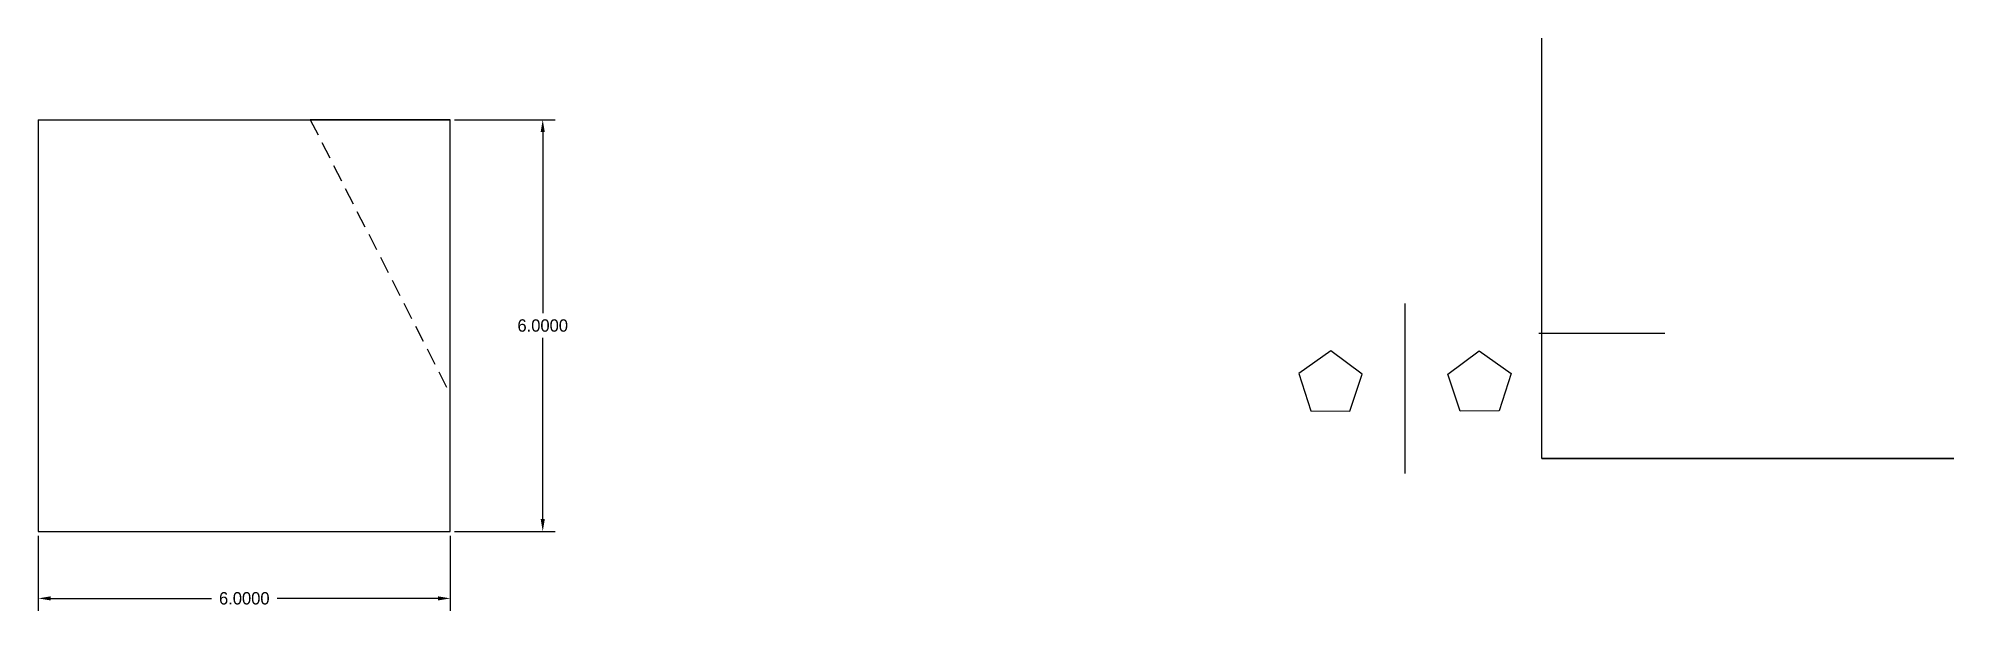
# Model space of a CAD drawing. Header units: inches. Extents: x 3.2 to 31.1, y 32.2 to 40.5.
import ezdxf

# ---------------------------------------------------------------- set-up
doc = ezdxf.new("R2010")
doc.units = ezdxf.units.IN
doc.header["$MEASUREMENT"] = 0
doc.linetypes.add('DASHED2', pattern=[0.375, 0.25, -0.125])
doc.dimstyles.get("Standard").update_dxf_attribs({"dimtxt": 0.18, "dimasz": 0.18, "dimexe": 0.18, "dimexo": 0.0625, "dimgap": 0.09, "dimtad": 0, "dimtih": 1, "dimtoh": 1, "dimdec": 4, "dimzin": 0, "dimdsep": 46, "dimtxsty": 'Standard', "dimcen": 0.09, "dimadec": 0, "dimazin": 0, "dimtfac": 1, "dimtdec": 4, "dimtofl": 0, "dimtmove": 0, "dimatfit": 3, "dimfxl": 1, "dimtolj": 1, "dimtzin": 0, "dimarcsym": 0})

# ---------------------------------------------------------------- blocks, each defined once
blk = doc.blocks.new('*D2')
at = {"color": 0, "lineweight": -2}
for p, q in [((3.177, 33.274), (3.177, 32.181)), ((9.177, 33.274), (9.177, 32.181)), ((3.357, 32.361), (5.697, 32.361)), ((8.997, 32.361), (6.657, 32.361))]:
    blk.add_line(p, q, dxfattribs=at)
at = {"color": 0}
for points in [[(3.357, 32.391), (3.357, 32.331), (3.177, 32.361)], [(8.997, 32.391), (8.997, 32.331), (9.177, 32.361)]]:
    blk.add_solid(points, dxfattribs=at)
at = {"layer": 'Defpoints', "color": 0}
for p in [(3.177, 33.336), (9.177, 33.336), (9.177, 32.361)]:
    blk.add_point(p, dxfattribs=at)
at = {"color": 0, "insert": (6.177, 32.361), "char_height": 0.18, "attachment_point": 5}
blk.add_mtext('\\A1;6.0000', dxfattribs=at)
blk = doc.blocks.new('*D3')
at = {"color": 0, "lineweight": -2}
for p, q in [((9.239, 39.336), (10.704, 39.336)), ((10.524, 39.156), (10.524, 36.516)), ((10.524, 33.516), (10.524, 36.156)), ((9.239, 33.336), (10.704, 33.336))]:
    blk.add_line(p, q, dxfattribs=at)
at = {"color": 0}
for points in [[(10.494, 39.156), (10.554, 39.156), (10.524, 39.336)], [(10.494, 33.516), (10.554, 33.516), (10.524, 33.336)]]:
    blk.add_solid(points, dxfattribs=at)
at = {"layer": 'Defpoints', "color": 0}
for p in [(9.177, 39.336), (9.177, 33.336), (10.524, 33.336)]:
    blk.add_point(p, dxfattribs=at)
at = {"color": 0, "insert": (10.524, 36.336), "char_height": 0.18, "attachment_point": 5}
blk.add_mtext('\\A1;6.0000', dxfattribs=at)

msp = doc.modelspace()

# ---------------------------------------------------------------- linework, layer by layer
for p, q in [((25.0759, 34.52233), (25.0759, 40.52233)), ((3.17667, 39.33615), (3.17667, 33.33615)), ((3.17667, 39.33615), (9.17667, 39.33615)), ((9.17667, 39.33615), (7.13719, 39.33615)), ((9.17667, 33.33615), (9.17667, 39.33615)), ((9.17667, 39.33615), (9.17667, 39.33615)), ((23.08339, 36.6595), (23.08339, 34.17941)), ((25.03298, 36.22471), (26.24075, 36.22471)), ((26.24075, 36.22471), (26.86609, 36.22471)), ((9.17667, 33.33615), (9.17667, 35.33615)), ((9.17667, 35.33615), (9.17667, 35.33615)), ((25.0759, 34.39986), (25.0759, 34.52233)), ((25.0759, 34.39986), (31.0759, 34.39986)), ((31.0759, 34.39986), (25.0759, 34.39986)), ((3.17667, 33.33615), (9.17667, 33.33615))]:
    msp.add_line(p, q)
at = {"linetype": 'DASHED2'}
msp.add_line((7.13719, 39.33615), (9.17667, 35.33615), dxfattribs=at)
for points in [[(21.53844, 35.63684), (21.71056, 35.09375), (22.28025, 35.08963), (22.46022, 35.63016), (22.00175, 35.96836)], [(24.62835, 35.63684), (24.45623, 35.09375), (23.88654, 35.08963), (23.70656, 35.63016), (24.16503, 35.96836)]]:
    msp.add_lwpolyline(points, close=True)

# ---------------------------------------------------------------- dimensions: what is measured, and where the dimension line sits
for p1, distance, picture, middle in [((9.17667, 39.33615), 1.34738, '*D3', (10.52405, 36.33615)), ((3.17667, 33.33615), -0.97474, '*D2', (6.17667, 32.36141))]:
    dim = msp.add_aligned_dim(p1=p1, p2=(9.17667, 33.33615), distance=distance, dimstyle='Standard')
    dim.commit()
    dim.dimension.update_dxf_attribs({"geometry": picture, "text_midpoint": middle})

doc.saveas('drawing.dxf')
